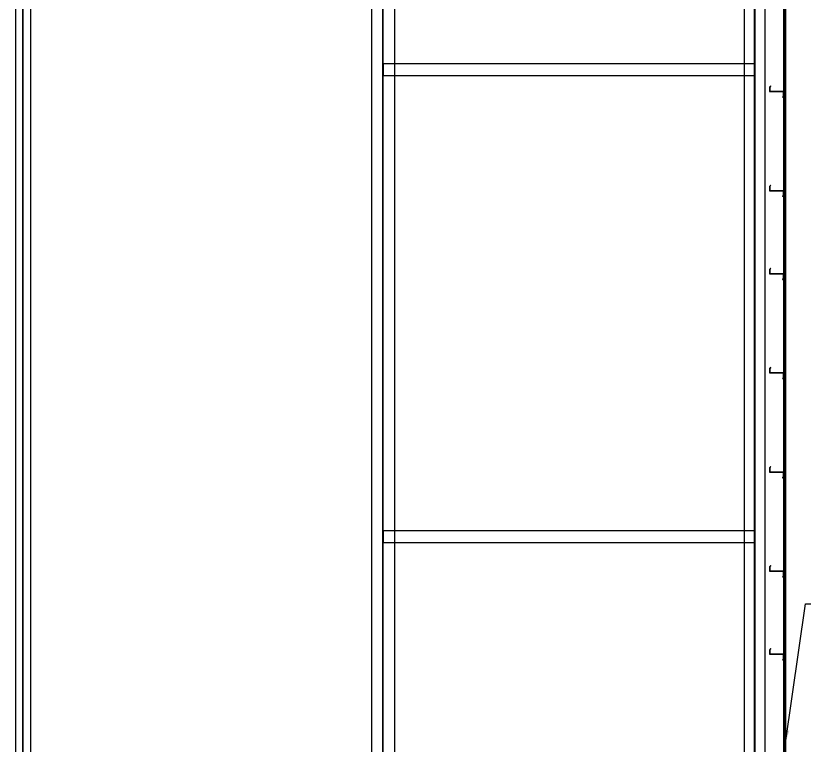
# Model space of a CAD drawing. Header units: inches. Extents: x 315041 to 662841, y -45540 to -35018.
# Drawn here: x 331181.5 to 331295.4, y -36372 to -36266.6 of the extents above; entities that cross this region are included whole.
import ezdxf

# ---------------------------------------------------------------- set-up
doc = ezdxf.new("R2010")
doc.units = ezdxf.units.IN
doc.header["$MEASUREMENT"] = 0
for name, color, linetype in [('2', 2, 'Continuous'), ('3', 3, 'Continuous'), ('4', 4, 'Continuous'), ('8', 8, 'Continuous')]:
    doc.layers.add(name, color=color, linetype=linetype)
doc.styles.add('ST1H', font='vnshxh.shx', dxfattribs={"width": 0.7})
doc.dimstyles.new('3', dxfattribs={"dimtxt": 3.5, "dimasz": 1.8, "dimexe": 1, "dimexo": 0, "dimgap": 1, "dimtad": 1, "dimdec": 0, "dimlfac": 3, "dimzin": 0, "dimdsep": 46, "dimtxsty": 'ST1H', "dimblk": 'OBLIQUE', "dimcen": 1, "dimdle": 1, "dimclrd": 8, "dimclre": 8, "dimclrt": 3, "dimadec": 0, "dimazin": 0, "dimtfac": 1, "dimtdec": 0, "dimtix": 1, "dimtofl": 0, "dimtmove": 1, "dimatfit": 3, "dimfxl": 0.18, "dimtolj": 1, "dimtzin": 0, "dimlwd": -1, "dimlwe": -1, "dimarcsym": 1})

# ---------------------------------------------------------------- blocks, each defined once
blk = doc.blocks.new('_Oblique')
at = {"color": 0, "linetype": 'ByBlock', "lineweight": -2}
blk.add_line((-0.5, -0.5), (0.5, 0.5), dxfattribs=at)

msp = doc.modelspace()

# ---------------------------------------------------------------- hatches: boundary and pattern name
h = msp.add_hatch()
h.set_pattern_fill('ANSI31', color=94, scale=0.15, angle=90, style=0)
h.set_pattern_definition([(315, (335259.059978, -22448.136071), (0.013258252147, 0.013258252147), [])])
h.paths.add_polyline_path([(331292.4293, -36278.2048), (331292.4293, -36277.5248), (331290.4483, -36277.5248), (331290.4483, -36276.8717), (331290.5842, -36276.7358), (331290.5708, -36276.7224), (331290.4293, -36276.8638), (331290.4293, -36277.5438), (331292.4103, -36277.5438), (331292.4103, -36278.1969), (331292.2745, -36278.3328), (331292.2879, -36278.3462)])
h = msp.add_hatch()
h.set_pattern_fill('ANSI31', color=94, scale=0.15, angle=90, style=0)
h.set_pattern_definition([(315, (335259.059978, -22462.469404), (0.013258252147, 0.013258252147), [])])
h.paths.add_polyline_path([(331292.4293, -36292.5381), (331292.4293, -36291.8581), (331290.4483, -36291.8581), (331290.4483, -36291.205), (331290.5842, -36291.0692), (331290.5708, -36291.0557), (331290.4293, -36291.1971), (331290.4293, -36291.8771), (331292.4103, -36291.8771), (331292.4103, -36292.5303), (331292.2745, -36292.6661), (331292.2879, -36292.6796)])
h = msp.add_hatch()
h.set_pattern_fill('ANSI31', color=94, scale=0.15, angle=90, style=0)
h.set_pattern_definition([(315, (335259.059978, -22474.469404), (0.013258252147, 0.013258252147), [])])
h.paths.add_polyline_path([(331292.4293, -36304.5381), (331292.4293, -36303.8581), (331290.4483, -36303.8581), (331290.4483, -36303.205), (331290.5842, -36303.0692), (331290.5708, -36303.0557), (331290.4293, -36303.1971), (331290.4293, -36303.8771), (331292.4103, -36303.8771), (331292.4103, -36304.5303), (331292.2745, -36304.6661), (331292.2879, -36304.6796)])
h = msp.add_hatch()
h.set_pattern_fill('ANSI31', color=94, scale=0.15, angle=90, style=0)
h.set_pattern_definition([(315, (335259.059978, -22488.802738), (0.013258252147, 0.013258252147), [])])
h.paths.add_polyline_path([(331292.4293, -36318.8715), (331292.4293, -36318.1915), (331290.4483, -36318.1915), (331290.4483, -36317.5383), (331290.5842, -36317.4025), (331290.5708, -36317.3891), (331290.4293, -36317.5305), (331290.4293, -36318.2105), (331292.4103, -36318.2105), (331292.4103, -36318.8636), (331292.2745, -36318.9995), (331292.2879, -36319.0129)])
h = msp.add_hatch()
h.set_pattern_fill('ANSI31', color=94, scale=0.15, angle=90, style=0)
h.set_pattern_definition([(315, (335259.059978, -22503.136071), (0.013258252147, 0.013258252147), [])])
h.paths.add_polyline_path([(331292.4293, -36333.2048), (331292.4293, -36332.5248), (331290.4483, -36332.5248), (331290.4483, -36331.8717), (331290.5842, -36331.7358), (331290.5708, -36331.7224), (331290.4293, -36331.8638), (331290.4293, -36332.5438), (331292.4103, -36332.5438), (331292.4103, -36333.1969), (331292.2745, -36333.3328), (331292.2879, -36333.3462)])
h = msp.add_hatch()
h.set_pattern_fill('ANSI31', color=94, scale=0.15, angle=90, style=0)
h.set_pattern_definition([(315, (335259.059978, -22517.469404), (0.013258252147, 0.013258252147), [])])
h.paths.add_polyline_path([(331292.4293, -36347.5381), (331292.4293, -36346.8581), (331290.4483, -36346.8581), (331290.4483, -36346.205), (331290.5842, -36346.0692), (331290.5708, -36346.0557), (331290.4293, -36346.1971), (331290.4293, -36346.8771), (331292.4103, -36346.8771), (331292.4103, -36347.5303), (331292.2745, -36347.6661), (331292.2879, -36347.6796)])
h = msp.add_hatch()
h.set_pattern_fill('ANSI31', color=94, scale=0.15, angle=90, style=0)
h.set_pattern_definition([(315, (335259.059978, -22529.469404), (0.013258252147, 0.013258252147), [])])
h.paths.add_polyline_path([(331292.4293, -36359.5381), (331292.4293, -36358.8581), (331290.4483, -36358.8581), (331290.4483, -36358.205), (331290.5842, -36358.0692), (331290.5708, -36358.0557), (331290.4293, -36358.1971), (331290.4293, -36358.8771), (331292.4103, -36358.8771), (331292.4103, -36359.5303), (331292.2745, -36359.6661), (331292.2879, -36359.6796)])

# ---------------------------------------------------------------- linework, layer by layer
at = {"color": 94}
for points in [[(331292.4293, -36278.2048), (331292.4293, -36277.5248), (331290.4483, -36277.5248), (331290.4483, -36276.8717), (331290.5842, -36276.7358), (331290.5708, -36276.7224), (331290.4293, -36276.8638), (331290.4293, -36277.5438), (331292.4103, -36277.5438), (331292.4103, -36278.1969), (331292.2745, -36278.3328), (331292.2879, -36278.3462)], [(331292.4293, -36292.5381), (331292.4293, -36291.8581), (331290.4483, -36291.8581), (331290.4483, -36291.205), (331290.5842, -36291.0692), (331290.5708, -36291.0557), (331290.4293, -36291.1971), (331290.4293, -36291.8771), (331292.4103, -36291.8771), (331292.4103, -36292.5303), (331292.2745, -36292.6661), (331292.2879, -36292.6796)], [(331292.4293, -36304.5381), (331292.4293, -36303.8581), (331290.4483, -36303.8581), (331290.4483, -36303.205), (331290.5842, -36303.0692), (331290.5708, -36303.0557), (331290.4293, -36303.1971), (331290.4293, -36303.8771), (331292.4103, -36303.8771), (331292.4103, -36304.5303), (331292.2745, -36304.6661), (331292.2879, -36304.6796)], [(331292.4293, -36318.8715), (331292.4293, -36318.1915), (331290.4483, -36318.1915), (331290.4483, -36317.5383), (331290.5842, -36317.4025), (331290.5708, -36317.3891), (331290.4293, -36317.5305), (331290.4293, -36318.2105), (331292.4103, -36318.2105), (331292.4103, -36318.8636), (331292.2745, -36318.9995), (331292.2879, -36319.0129)], [(331292.4293, -36333.2048), (331292.4293, -36332.5248), (331290.4483, -36332.5248), (331290.4483, -36331.8717), (331290.5842, -36331.7358), (331290.5708, -36331.7224), (331290.4293, -36331.8638), (331290.4293, -36332.5438), (331292.4103, -36332.5438), (331292.4103, -36333.1969), (331292.2745, -36333.3328), (331292.2879, -36333.3462)], [(331292.4293, -36347.5381), (331292.4293, -36346.8581), (331290.4483, -36346.8581), (331290.4483, -36346.205), (331290.5842, -36346.0692), (331290.5708, -36346.0557), (331290.4293, -36346.1971), (331290.4293, -36346.8771), (331292.4103, -36346.8771), (331292.4103, -36347.5303), (331292.2745, -36347.6661), (331292.2879, -36347.6796)], [(331292.4293, -36359.5381), (331292.4293, -36358.8581), (331290.4483, -36358.8581), (331290.4483, -36358.205), (331290.5842, -36358.0692), (331290.5708, -36358.0557), (331290.4293, -36358.1971), (331290.4293, -36358.8771), (331292.4103, -36358.8771), (331292.4103, -36359.5303), (331292.2745, -36359.6661), (331292.2879, -36359.6796)]]:
    msp.add_lwpolyline(points, close=True, dxfattribs=at)
at = {"layer": '2', "color": 9}
for p, q in [((331182.5493, -36474.9883), (331182.5493, -36219.8241)), ((331182.6093, -36474.9883), (331182.6093, -36219.8241)), ((331234.5498, -36474.9883), (331234.5498, -36219.8241)), ((331234.6098, -36474.9883), (331234.6098, -36219.8241))]:
    msp.add_line(p, q, dxfattribs=at)
for points in [[(331181.5193, -36219.8241), (331183.6393, -36219.8241), (331183.6393, -36474.9883), (331181.5193, -36474.9883)], [(331232.9298, -36219.8241), (331236.2298, -36219.8241), (331236.2298, -36474.9883), (331232.9298, -36474.9883)], [(331234.6098, -36275.218), (331288.2495, -36275.2222), (331288.2495, -36273.5422), (331234.6098, -36273.538)], [(331234.6098, -36342.718), (331288.2495, -36342.7222), (331288.2495, -36341.0422), (331234.6098, -36341.038)]]:
    msp.add_lwpolyline(points, close=True, dxfattribs=at)
at = {"layer": '3'}
for points in [[(331292.7392, -36403.4037), (331292.7392, -36181.878), (331292.4392, -36181.878), (331292.4392, -36403.9153)], [(331292.7292, -36403.4037), (331292.7292, -36181.888), (331292.4492, -36181.888), (331292.4492, -36403.4037)]]:
    msp.add_lwpolyline(points, dxfattribs=at)
at = {"layer": '4'}
for p, q in [((331292.4293, -36291.2271), (331292.4293, -36291.8771)), ((331292.4293, -36303.8771), (331292.4293, -36304.5271)), ((331292.4293, -36358.8771), (331292.4293, -36359.5271))]:
    msp.add_line(p, q, dxfattribs=at)
at = {"layer": '8'}
for p, q in [((331286.7795, -36474.9883), (331286.7795, -36212.2746)), ((331289.7795, -36474.9883), (331289.7795, -36212.2746)), ((331288.2495, -36474.9883), (331288.2495, -36219.8241)), ((331288.3095, -36474.9883), (331288.3095, -36219.8241))]:
    msp.add_line(p, q, dxfattribs=at)

# ---------------------------------------------------------------- leaders
at = {"color": 9}
msp.add_leader([(331292.7092, -36371.6508), (331295.6057, -36351.5761), (331299.7883, -36351.5761)], dimstyle='3', override={"dimgap": 1, "dimtad": 0}, dxfattribs=at)

doc.saveas('drawing.dxf')
